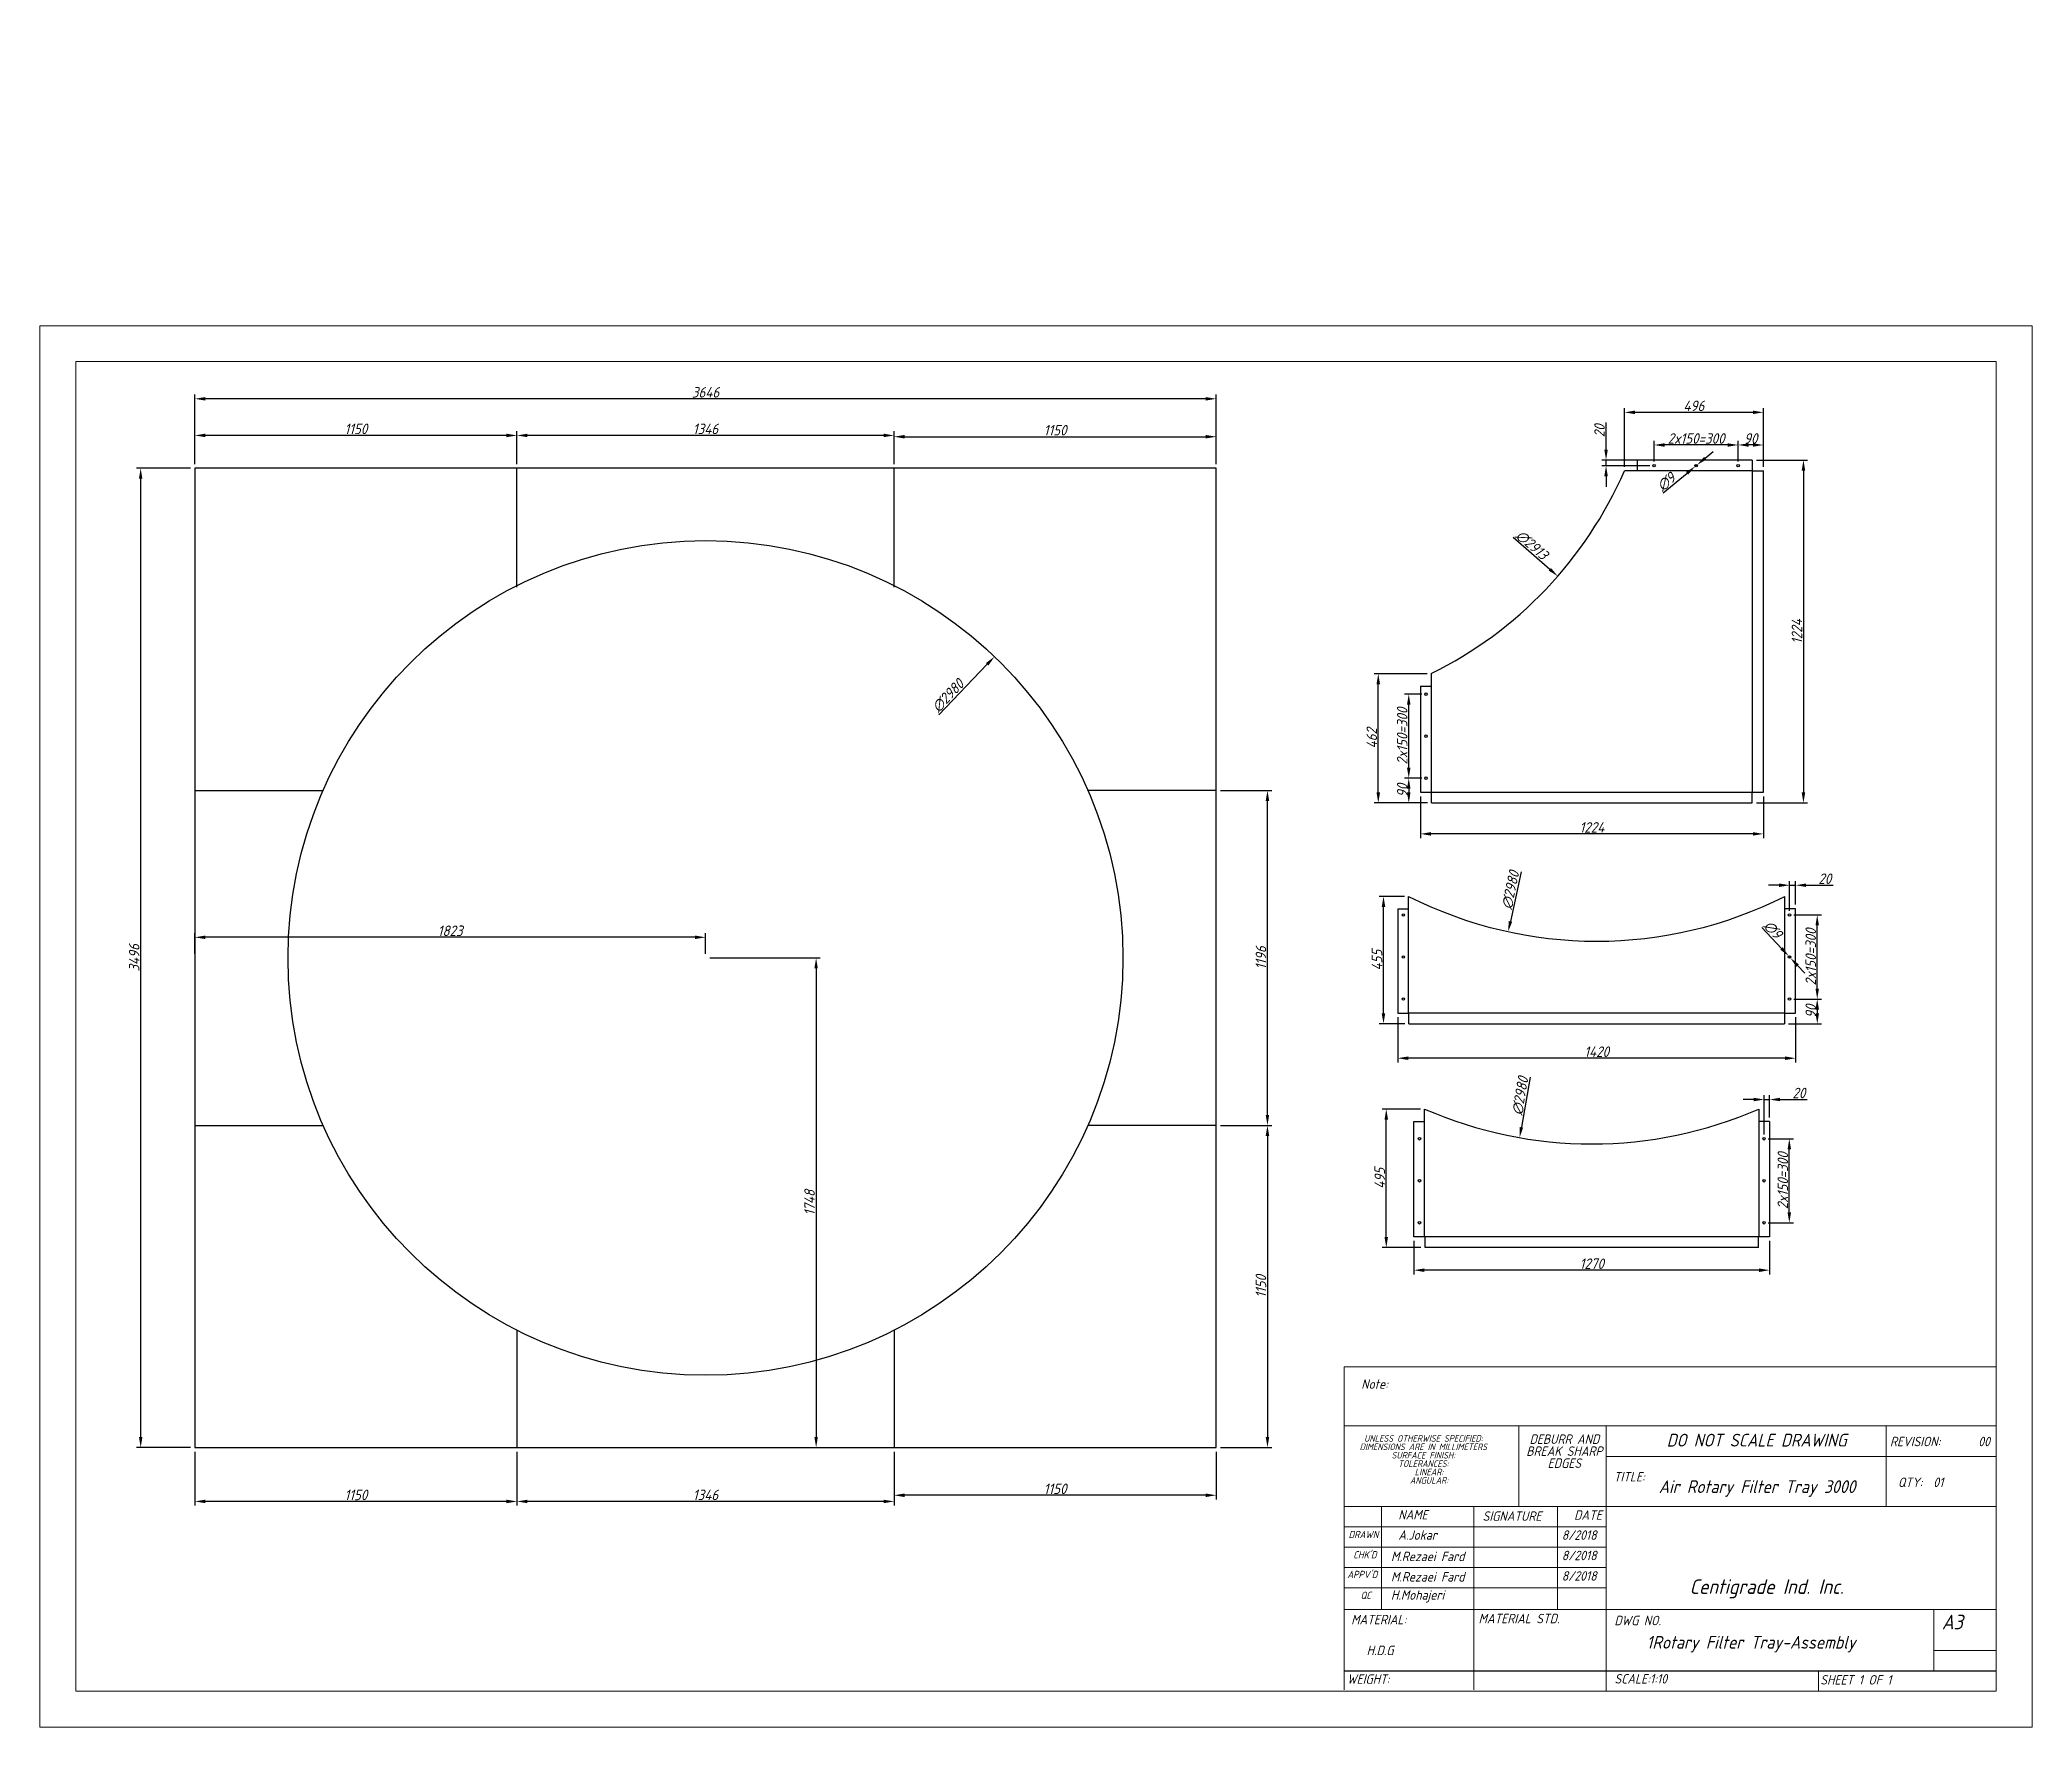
# Model space of a CAD drawing. Header units: millimetres. Extents: x -28127 to -21015, y 6442 to 12466.
import ezdxf

# ---------------------------------------------------------------- set-up
doc = ezdxf.new("R2010")
doc.units = ezdxf.units.MM
doc.header["$LTSCALE"] = 10
doc.linetypes.add('SLD-Solid', pattern=[0])
doc.styles.add('GENISO', font='geniso.shx', dxfattribs={"oblique": 15})
doc.dimstyles.new('Scale', dxfattribs={"dimscale": 15, "dimtxt": 2.5, "dimasz": 2.5, "dimexe": 1, "dimexo": 1, "dimgap": 0.3, "dimtad": 1, "dimdec": 0, "dimzin": 0, "dimtxsty": 'GENISO', "dimcen": 2.5, "dimclrd": 1, "dimclre": 1, "dimclrt": 256, "dimadec": 0, "dimazin": 0, "dimtfac": 1, "dimtdec": 0, "dimtmove": 0, "dimatfit": 3, "dimfxl": 1, "dimtzin": 0, "dimlwd": -1, "dimlwe": -1, "dimarcsym": 0})

# ---------------------------------------------------------------- blocks, each defined once
blk = doc.blocks.new('*D198')
at = {"color": 1, "transparency": 16777216}
for p, q in [((-27573.8, 10951.2), (-27573.8, 11199.4)), ((-23965.3, 11184.4), (-27536.3, 11184.4)), ((-23927.8, 10951.2), (-23927.8, 11199.4))]:
    blk.add_line(p, q, dxfattribs=at)
for points in [[(-27536.3, 11190.6), (-27536.3, 11178.1), (-27573.8, 11184.4)], [(-23965.3, 11190.6), (-23965.3, 11178.1), (-23927.8, 11184.4)]]:
    blk.add_solid(points, dxfattribs=at)
at = {"layer": 'Defpoints', "color": 0, "transparency": 16777216}
for p in [(-27573.8, 11184.4), (-27573.8, 10936.2), (-23927.8, 10936.2)]:
    blk.add_point(p, dxfattribs=at)
at = {"transparency": 16777216, "insert": (-25750.8, 11207.6), "char_height": 37.5, "attachment_point": 5, "style": 'GENISO'}
blk.add_mtext('3646', dxfattribs=at)
blk = doc.blocks.new('*D199')
at = {"color": 1, "transparency": 16777216}
for p, q in [((-27588.8, 10936.2), (-27782, 10936.2)), ((-27767, 7477.7), (-27767, 10898.7)), ((-27588.8, 7440.2), (-27782, 7440.2))]:
    blk.add_line(p, q, dxfattribs=at)
for points in [[(-27773.3, 10898.7), (-27760.8, 10898.7), (-27767, 10936.2)], [(-27773.3, 7477.7), (-27760.8, 7477.7), (-27767, 7440.2)]]:
    blk.add_solid(points, dxfattribs=at)
at = {"layer": 'Defpoints', "color": 0, "transparency": 16777216}
for p in [(-27767, 10936.2), (-27573.8, 10936.2), (-27573.8, 7440.2)]:
    blk.add_point(p, dxfattribs=at)
at = {"transparency": 16777216, "insert": (-27790.3, 9188.2), "char_height": 37.5, "attachment_point": 5, "rotation": 90, "style": 'GENISO'}
blk.add_mtext('3496', dxfattribs=at)
blk = doc.blocks.new('*D200')
at = {"color": 1, "transparency": 16777216}
blk.add_line((-24918.2, 10056.3), (-24745.4, 10236.5), dxfattribs=at)
blk.add_solid([(-24749.9, 10240.8), (-24740.9, 10232.2), (-24719.4, 10263.6)], dxfattribs=at)
at = {"layer": 'Defpoints', "color": 0, "transparency": 16777216}
for p in [(-24719.4, 10263.6), (-26782.1, 8112.8)]:
    blk.add_point(p, dxfattribs=at)
at = {"transparency": 16777216, "insert": (-24885.3, 10124.2), "char_height": 37.5, "attachment_point": 5, "rotation": 46.19749, "style": 'GENISO'}
blk.add_mtext('∅2980', dxfattribs=at)
blk = doc.blocks.new('*D201')
at = {"color": 1, "transparency": 16777216}
for p, q in [((-23912.8, 8590.2), (-23729.9, 8590.2)), ((-23744.9, 8552.7), (-23744.9, 7477.7)), ((-23912.8, 7440.2), (-23729.9, 7440.2))]:
    blk.add_line(p, q, dxfattribs=at)
for points in [[(-23751.2, 8552.7), (-23738.7, 8552.7), (-23744.9, 8590.2)], [(-23751.2, 7477.7), (-23738.7, 7477.7), (-23744.9, 7440.2)]]:
    blk.add_solid(points, dxfattribs=at)
at = {"layer": 'Defpoints', "color": 0, "transparency": 16777216}
for p in [(-23927.8, 8590.2), (-23927.8, 7440.2), (-23744.9, 7440.2)]:
    blk.add_point(p, dxfattribs=at)
at = {"transparency": 16777216, "insert": (-23768.2, 8015.2), "char_height": 37.5, "attachment_point": 5, "rotation": 90, "style": 'GENISO'}
blk.add_mtext('1150', dxfattribs=at)
blk = doc.blocks.new('*D202')
at = {"color": 1, "transparency": 16777216}
for p, q in [((-25077.8, 7425.2), (-25077.8, 7254.6)), ((-23927.8, 7425.2), (-23927.8, 7254.6)), ((-23965.3, 7269.6), (-25040.3, 7269.6))]:
    blk.add_line(p, q, dxfattribs=at)
for points in [[(-25040.3, 7275.8), (-25040.3, 7263.3), (-25077.8, 7269.6)], [(-23965.3, 7275.8), (-23965.3, 7263.3), (-23927.8, 7269.6)]]:
    blk.add_solid(points, dxfattribs=at)
at = {"layer": 'Defpoints', "color": 0, "transparency": 16777216}
for p in [(-25077.8, 7440.2), (-23927.8, 7440.2), (-25077.8, 7269.6)]:
    blk.add_point(p, dxfattribs=at)
at = {"transparency": 16777216, "insert": (-24502.8, 7292.8), "char_height": 37.5, "attachment_point": 5, "style": 'GENISO'}
blk.add_mtext('1150', dxfattribs=at)
blk = doc.blocks.new('*D204')
at = {"color": 1, "transparency": 16777216}
for p, q in [((-23912.8, 9786.2), (-23729.9, 9786.2)), ((-23744.9, 8627.7), (-23744.9, 9748.7)), ((-23912.8, 8590.2), (-23729.9, 8590.2))]:
    blk.add_line(p, q, dxfattribs=at)
for points in [[(-23751.2, 9748.7), (-23738.7, 9748.7), (-23744.9, 9786.2)], [(-23751.2, 8627.7), (-23738.7, 8627.7), (-23744.9, 8590.2)]]:
    blk.add_solid(points, dxfattribs=at)
at = {"layer": 'Defpoints', "color": 0, "transparency": 16777216}
for p in [(-23927.8, 9786.2), (-23744.9, 9786.2), (-23927.8, 8590.2)]:
    blk.add_point(p, dxfattribs=at)
at = {"transparency": 16777216, "insert": (-23768.2, 9188.2), "char_height": 37.5, "attachment_point": 5, "rotation": 90, "style": 'GENISO'}
blk.add_mtext('1196', dxfattribs=at)
blk = doc.blocks.new('*D205')
at = {"color": 1, "transparency": 16777216}
for p, q in [((-27573.8, 9203.2), (-27573.8, 9276.7)), ((-25788.3, 9261.7), (-27536.3, 9261.7)), ((-25750.8, 9203.2), (-25750.8, 9276.7))]:
    blk.add_line(p, q, dxfattribs=at)
for points in [[(-27536.3, 9268), (-27536.3, 9255.5), (-27573.8, 9261.7)], [(-25788.3, 9268), (-25788.3, 9255.5), (-25750.8, 9261.7)]]:
    blk.add_solid(points, dxfattribs=at)
at = {"layer": 'Defpoints', "color": 0, "transparency": 16777216}
for p in [(-27573.8, 9261.7), (-27573.8, 9188.2), (-25750.8, 9188.2)]:
    blk.add_point(p, dxfattribs=at)
at = {"transparency": 16777216, "insert": (-26662.3, 9285), "char_height": 37.5, "attachment_point": 5, "style": 'GENISO'}
blk.add_mtext('1823', dxfattribs=at)
blk = doc.blocks.new('*D206')
at = {"color": 1, "transparency": 16777216}
for p, q in [((-25735.8, 9188.2), (-25341, 9188.2)), ((-25356, 9150.7), (-25356, 7477.7)), ((-26793, 7440.2), (-25341, 7440.2))]:
    blk.add_line(p, q, dxfattribs=at)
for points in [[(-25362.3, 9150.7), (-25349.8, 9150.7), (-25356, 9188.2)], [(-25362.3, 7477.7), (-25349.8, 7477.7), (-25356, 7440.2)]]:
    blk.add_solid(points, dxfattribs=at)
at = {"layer": 'Defpoints', "color": 0, "transparency": 16777216}
for p in [(-25750.8, 9188.2), (-26808, 7440.2), (-25356, 7440.2)]:
    blk.add_point(p, dxfattribs=at)
at = {"transparency": 16777216, "insert": (-25379.3, 8314.2), "char_height": 37.5, "attachment_point": 5, "rotation": 90, "style": 'GENISO'}
blk.add_mtext('1748', dxfattribs=at)
blk = doc.blocks.new('*D207')
at = {"color": 1, "transparency": 16777216}
for p, q in [((-26423.8, 7425.2), (-26423.8, 7232.6)), ((-25077.8, 7425.2), (-25077.8, 7232.6)), ((-25115.3, 7247.6), (-26386.3, 7247.6))]:
    blk.add_line(p, q, dxfattribs=at)
for points in [[(-26386.3, 7253.8), (-26386.3, 7241.3), (-26423.8, 7247.6)], [(-25115.3, 7253.8), (-25115.3, 7241.3), (-25077.8, 7247.6)]]:
    blk.add_solid(points, dxfattribs=at)
at = {"layer": 'Defpoints', "color": 0, "transparency": 16777216}
for p in [(-26423.8, 7440.2), (-25077.8, 7440.2), (-26423.8, 7247.6)]:
    blk.add_point(p, dxfattribs=at)
at = {"transparency": 16777216, "insert": (-25750.8, 7270.8), "char_height": 37.5, "attachment_point": 5, "style": 'GENISO'}
blk.add_mtext('1346', dxfattribs=at)
blk = doc.blocks.new('*D208')
at = {"color": 1, "transparency": 16777216}
for p, q in [((-27573.8, 7425.2), (-27573.8, 7232.6)), ((-26423.8, 7425.2), (-26423.8, 7232.6)), ((-26461.3, 7247.6), (-27536.3, 7247.6))]:
    blk.add_line(p, q, dxfattribs=at)
for points in [[(-27536.3, 7253.8), (-27536.3, 7241.3), (-27573.8, 7247.6)], [(-26461.3, 7253.8), (-26461.3, 7241.3), (-26423.8, 7247.6)]]:
    blk.add_solid(points, dxfattribs=at)
at = {"layer": 'Defpoints', "color": 0, "transparency": 16777216}
for p in [(-27573.8, 7440.2), (-26423.8, 7440.2), (-27573.8, 7247.6)]:
    blk.add_point(p, dxfattribs=at)
at = {"transparency": 16777216, "insert": (-26998.8, 7270.8), "char_height": 37.5, "attachment_point": 5, "style": 'GENISO'}
blk.add_mtext('1150', dxfattribs=at)
blk = doc.blocks.new('*D209')
at = {"color": 1, "transparency": 16777216}
for p, q in [((-26423.8, 10951.2), (-26423.8, 11068.6)), ((-25115.3, 11053.6), (-26386.3, 11053.6)), ((-25077.8, 10951.2), (-25077.8, 11068.6))]:
    blk.add_line(p, q, dxfattribs=at)
for points in [[(-26386.3, 11059.9), (-26386.3, 11047.4), (-26423.8, 11053.6)], [(-25115.3, 11059.9), (-25115.3, 11047.4), (-25077.8, 11053.6)]]:
    blk.add_solid(points, dxfattribs=at)
at = {"layer": 'Defpoints', "color": 0, "transparency": 16777216}
for p in [(-26423.8, 11053.6), (-26423.8, 10936.2), (-25077.8, 10936.2)]:
    blk.add_point(p, dxfattribs=at)
at = {"transparency": 16777216, "insert": (-25750.8, 11076.9), "char_height": 37.5, "attachment_point": 5, "style": 'GENISO'}
blk.add_mtext('1346', dxfattribs=at)
blk = doc.blocks.new('*D210')
at = {"color": 1, "transparency": 16777216}
for p, q in [((-25077.8, 10951.2), (-25077.8, 11064)), ((-25040.3, 11049), (-23965.3, 11049)), ((-23927.8, 10951.2), (-23927.8, 11064))]:
    blk.add_line(p, q, dxfattribs=at)
for points in [[(-25040.3, 11055.3), (-25040.3, 11042.8), (-25077.8, 11049)], [(-23965.3, 11055.3), (-23965.3, 11042.8), (-23927.8, 11049)]]:
    blk.add_solid(points, dxfattribs=at)
at = {"layer": 'Defpoints', "color": 0, "transparency": 16777216}
for p in [(-23927.8, 11049), (-25077.8, 10936.2), (-23927.8, 10936.2)]:
    blk.add_point(p, dxfattribs=at)
at = {"transparency": 16777216, "insert": (-24502.8, 11072.3), "char_height": 37.5, "attachment_point": 5, "style": 'GENISO'}
blk.add_mtext('1150', dxfattribs=at)
blk = doc.blocks.new('*D211')
at = {"color": 1, "transparency": 16777216}
for p, q in [((-27573.8, 10951.2), (-27573.8, 11068.6)), ((-26461.3, 11053.6), (-27536.3, 11053.6)), ((-26423.8, 10951.2), (-26423.8, 11068.6))]:
    blk.add_line(p, q, dxfattribs=at)
for points in [[(-27536.3, 11059.9), (-27536.3, 11047.4), (-27573.8, 11053.6)], [(-26461.3, 11059.9), (-26461.3, 11047.4), (-26423.8, 11053.6)]]:
    blk.add_solid(points, dxfattribs=at)
at = {"layer": 'Defpoints', "color": 0, "transparency": 16777216}
for p in [(-27573.8, 11053.6), (-27573.8, 10936.2), (-26423.8, 10936.2)]:
    blk.add_point(p, dxfattribs=at)
at = {"transparency": 16777216, "insert": (-26998.8, 11076.9), "char_height": 37.5, "attachment_point": 5, "style": 'GENISO'}
blk.add_mtext('1150', dxfattribs=at)
blk = doc.blocks.new('*D213')
at = {"color": 1, "transparency": 16777216}
for p, q in [((-21999.8, 10965.5), (-21816.7, 10965.5)), ((-21831.7, 10928), (-21831.7, 9779)), ((-21999.8, 9741.5), (-21816.7, 9741.5))]:
    blk.add_line(p, q, dxfattribs=at)
for points in [[(-21837.9, 10928), (-21825.4, 10928), (-21831.7, 10965.5)], [(-21837.9, 9779), (-21825.4, 9779), (-21831.7, 9741.5)]]:
    blk.add_solid(points, dxfattribs=at)
at = {"layer": 'Defpoints', "color": 0, "transparency": 16777216}
for p in [(-22014.8, 10965.5), (-22014.8, 9741.5), (-21831.7, 9741.5)]:
    blk.add_point(p, dxfattribs=at)
at = {"transparency": 16777216, "insert": (-21854.9, 10353.5), "char_height": 37.5, "attachment_point": 5, "rotation": 90, "style": 'GENISO'}
blk.add_mtext('1224', dxfattribs=at)
blk = doc.blocks.new('*D214')
at = {"color": 1, "transparency": 16777216}
for p, q in [((-23198.8, 9765), (-23198.8, 9616)), ((-21974.8, 9765), (-21974.8, 9616)), ((-22012.3, 9631), (-23161.3, 9631))]:
    blk.add_line(p, q, dxfattribs=at)
for points in [[(-23161.3, 9637.2), (-23161.3, 9624.7), (-23198.8, 9631)], [(-22012.3, 9637.2), (-22012.3, 9624.7), (-21974.8, 9631)]]:
    blk.add_solid(points, dxfattribs=at)
at = {"layer": 'Defpoints', "color": 0, "transparency": 16777216}
for p in [(-23198.8, 9780), (-21974.8, 9780), (-23198.8, 9631)]:
    blk.add_point(p, dxfattribs=at)
at = {"transparency": 16777216, "insert": (-22586.8, 9654.2), "char_height": 37.5, "attachment_point": 5, "style": 'GENISO'}
blk.add_mtext('1224', dxfattribs=at)
blk = doc.blocks.new('*D215')
at = {"color": 1, "transparency": 16777216}
for p, q in [((-23175.3, 10203), (-23364.3, 10203)), ((-23349.3, 9779), (-23349.3, 10165.5)), ((-23173.8, 9741.5), (-23364.3, 9741.5))]:
    blk.add_line(p, q, dxfattribs=at)
for points in [[(-23355.6, 10165.5), (-23343.1, 10165.5), (-23349.3, 10203)], [(-23355.6, 9779), (-23343.1, 9779), (-23349.3, 9741.5)]]:
    blk.add_solid(points, dxfattribs=at)
at = {"layer": 'Defpoints', "color": 0, "transparency": 16777216}
for p in [(-23349.3, 10203), (-23160.3, 10203), (-23158.8, 9741.5)]:
    blk.add_point(p, dxfattribs=at)
at = {"transparency": 16777216, "insert": (-23372.6, 9972.3), "char_height": 37.5, "attachment_point": 5, "rotation": 90, "style": 'GENISO'}
blk.add_mtext('462', dxfattribs=at)
blk = doc.blocks.new('*D216')
at = {"color": 1, "transparency": 16777216}
for p, q in [((-22470.7, 10942), (-22470.7, 11151)), ((-22012.3, 11136), (-22433.2, 11136)), ((-21974.8, 10942), (-21974.8, 11151))]:
    blk.add_line(p, q, dxfattribs=at)
for points in [[(-22433.2, 11142.3), (-22433.2, 11129.8), (-22470.7, 11136)], [(-22012.3, 11142.3), (-22012.3, 11129.8), (-21974.8, 11136)]]:
    blk.add_solid(points, dxfattribs=at)
at = {"layer": 'Defpoints', "color": 0, "transparency": 16777216}
for p in [(-22470.7, 11136), (-22470.7, 10927), (-21974.8, 10927)]:
    blk.add_point(p, dxfattribs=at)
at = {"transparency": 16777216, "insert": (-22222.8, 11159.3), "char_height": 37.5, "attachment_point": 5, "style": 'GENISO'}
blk.add_mtext('496', dxfattribs=at)
blk = doc.blocks.new('*D217')
at = {"color": 1, "transparency": 16777216}
for p, q in [((-22364.8, 10960.5), (-22364.8, 11034.5)), ((-22064.8, 10960.5), (-22064.8, 11034.5)), ((-22102.3, 11019.5), (-22327.3, 11019.5))]:
    blk.add_line(p, q, dxfattribs=at)
for points in [[(-22327.3, 11025.7), (-22327.3, 11013.2), (-22364.8, 11019.5)], [(-22102.3, 11025.7), (-22102.3, 11013.2), (-22064.8, 11019.5)]]:
    blk.add_solid(points, dxfattribs=at)
at = {"layer": 'Defpoints', "color": 0, "transparency": 16777216}
for p in [(-22364.8, 11019.5), (-22364.8, 10945.5), (-22064.8, 10945.5)]:
    blk.add_point(p, dxfattribs=at)
at = {"transparency": 16777216, "insert": (-22214.8, 11042.8), "char_height": 37.5, "attachment_point": 5, "style": 'GENISO'}
blk.add_mtext('2x150=300', dxfattribs=at)
blk = doc.blocks.new('*D218')
at = {"color": 1, "transparency": 16777216}
for p, q in [((-22064.8, 10960.5), (-22064.8, 11034.5)), ((-21974.8, 10942), (-21974.8, 11034.5)), ((-22012.3, 11019.5), (-22027.3, 11019.5))]:
    blk.add_line(p, q, dxfattribs=at)
for points in [[(-22027.3, 11025.7), (-22027.3, 11013.2), (-22064.8, 11019.5)], [(-22012.3, 11025.7), (-22012.3, 11013.2), (-21974.8, 11019.5)]]:
    blk.add_solid(points, dxfattribs=at)
at = {"layer": 'Defpoints', "color": 0, "transparency": 16777216}
for p in [(-22064.8, 11019.5), (-22064.8, 10945.5), (-21974.8, 10927)]:
    blk.add_point(p, dxfattribs=at)
at = {"transparency": 16777216, "insert": (-22019.8, 11042.7), "char_height": 37.5, "attachment_point": 5, "style": 'GENISO'}
blk.add_mtext('90', dxfattribs=at)
blk = doc.blocks.new('*D219')
at = {"color": 1, "transparency": 16777216}
for p, q in [((-22536.3, 11003), (-22536.3, 11099.4)), ((-22388.5, 10965.5), (-22551.3, 10965.5)), ((-22536.3, 10945.5), (-22536.3, 10965.5)), ((-22379.8, 10945.5), (-22551.3, 10945.5)), ((-22536.3, 10908), (-22536.3, 10870.5))]:
    blk.add_line(p, q, dxfattribs=at)
for points in [[(-22542.5, 11003), (-22530, 11003), (-22536.3, 10965.5)], [(-22542.5, 10908), (-22530, 10908), (-22536.3, 10945.5)]]:
    blk.add_solid(points, dxfattribs=at)
at = {"layer": 'Defpoints', "color": 0, "transparency": 16777216}
for p in [(-22536.3, 10965.5), (-22373.5, 10965.5), (-22364.8, 10945.5)]:
    blk.add_point(p, dxfattribs=at)
at = {"transparency": 16777216, "insert": (-22559.5, 11069.9), "char_height": 37.5, "attachment_point": 5, "rotation": 90, "style": 'GENISO'}
blk.add_mtext('20', dxfattribs=at)
blk = doc.blocks.new('*D220')
at = {"color": 1, "transparency": 16777216}
for p, q in [((-23193.8, 10130), (-23255.5, 10130)), ((-23240.5, 9867.5), (-23240.5, 10092.5)), ((-23193.8, 9830), (-23255.5, 9830))]:
    blk.add_line(p, q, dxfattribs=at)
for points in [[(-23246.8, 10092.5), (-23234.3, 10092.5), (-23240.5, 10130)], [(-23246.8, 9867.5), (-23234.3, 9867.5), (-23240.5, 9830)]]:
    blk.add_solid(points, dxfattribs=at)
at = {"layer": 'Defpoints', "color": 0, "transparency": 16777216}
for p in [(-23240.5, 10130), (-23178.8, 10130), (-23178.8, 9830)]:
    blk.add_point(p, dxfattribs=at)
at = {"transparency": 16777216, "insert": (-23263.8, 9980), "char_height": 37.5, "attachment_point": 5, "rotation": 90, "style": 'GENISO'}
blk.add_mtext('2x150=300', dxfattribs=at)
blk = doc.blocks.new('*D221')
at = {"color": 1, "transparency": 16777216}
for p, q in [((-23193.8, 9830), (-23255.5, 9830)), ((-23240.5, 9792.5), (-23240.5, 9779)), ((-23173.8, 9741.5), (-23255.5, 9741.5))]:
    blk.add_line(p, q, dxfattribs=at)
for points in [[(-23246.8, 9792.5), (-23234.3, 9792.5), (-23240.5, 9830)], [(-23246.8, 9779), (-23234.3, 9779), (-23240.5, 9741.5)]]:
    blk.add_solid(points, dxfattribs=at)
at = {"layer": 'Defpoints', "color": 0, "transparency": 16777216}
for p in [(-23178.8, 9830), (-23240.5, 9741.5), (-23158.8, 9741.5)]:
    blk.add_point(p, dxfattribs=at)
at = {"transparency": 16777216, "insert": (-23263.8, 9785.8), "char_height": 37.5, "attachment_point": 5, "rotation": 90, "style": 'GENISO'}
blk.add_mtext('90', dxfattribs=at)
blk = doc.blocks.new('*D222')
at = {"color": 1, "transparency": 16777216}
blk.add_line((-22868.1, 10690.1), (-22736.9, 10575.6), dxfattribs=at)
blk.add_solid([(-22732.8, 10580.3), (-22741, 10570.9), (-22708.6, 10551)], dxfattribs=at)
at = {"layer": 'Defpoints', "color": 0, "transparency": 16777216}
for p in [(-24903.5, 12466), (-22708.6, 10551)]:
    blk.add_point(p, dxfattribs=at)
at = {"transparency": 16777216, "insert": (-22801.3, 10662.7), "char_height": 37.5, "attachment_point": 5, "rotation": 318.89401, "style": 'GENISO'}
blk.add_mtext('∅2913', dxfattribs=at)
blk = doc.blocks.new('*D223')
at = {"color": 1, "transparency": 16777216}
for p, q in [((-23279.8, 8976.4), (-23279.8, 8815)), ((-21859.8, 8976.4), (-21859.8, 8815)), ((-21897.3, 8830), (-23242.3, 8830))]:
    blk.add_line(p, q, dxfattribs=at)
for points in [[(-23242.3, 8836.3), (-23242.3, 8823.8), (-23279.8, 8830)], [(-21897.3, 8836.3), (-21897.3, 8823.8), (-21859.8, 8830)]]:
    blk.add_solid(points, dxfattribs=at)
at = {"layer": 'Defpoints', "color": 0, "transparency": 16777216}
for p in [(-23279.8, 8991.4), (-21859.8, 8991.4), (-23279.8, 8830)]:
    blk.add_point(p, dxfattribs=at)
at = {"transparency": 16777216, "insert": (-22569.8, 8853.3), "char_height": 37.5, "attachment_point": 5, "style": 'GENISO'}
blk.add_mtext('1420', dxfattribs=at)
blk = doc.blocks.new('*D224')
at = {"color": 1, "transparency": 16777216}
for p, q in [((-23256.3, 9407.8), (-23345.7, 9407.8)), ((-23330.7, 8990.4), (-23330.7, 9370.3)), ((-23254.8, 8952.9), (-23345.7, 8952.9))]:
    blk.add_line(p, q, dxfattribs=at)
for points in [[(-23337, 9370.3), (-23324.5, 9370.3), (-23330.7, 9407.8)], [(-23337, 8990.4), (-23324.5, 8990.4), (-23330.7, 8952.9)]]:
    blk.add_solid(points, dxfattribs=at)
at = {"layer": 'Defpoints', "color": 0, "transparency": 16777216}
for p in [(-23330.7, 9407.8), (-23241.3, 9407.8), (-23239.8, 8952.9)]:
    blk.add_point(p, dxfattribs=at)
at = {"transparency": 16777216, "insert": (-23354, 9180.3), "char_height": 37.5, "attachment_point": 5, "rotation": 90, "style": 'GENISO'}
blk.add_mtext('455', dxfattribs=at)
blk = doc.blocks.new('*D225')
at = {"color": 1, "transparency": 16777216}
blk.add_line((-22839.3, 9495.5), (-22877.7, 9318.4), dxfattribs=at)
blk.add_solid([(-22883.8, 9319.7), (-22871.6, 9317.1), (-22885.6, 9281.7)], dxfattribs=at)
at = {"layer": 'Defpoints', "color": 0, "transparency": 16777216}
for p in [(-22253.9, 12194), (-22885.6, 9281.7)]:
    blk.add_point(p, dxfattribs=at)
at = {"transparency": 16777216, "insert": (-22877.2, 9430.2), "char_height": 37.5, "attachment_point": 5, "rotation": 77.76142, "style": 'GENISO'}
blk.add_mtext('∅2980', dxfattribs=at)
blk = doc.blocks.new('*D226')
at = {"color": 1, "transparency": 16777216}
for p, q in [((-21866.3, 9341.4), (-21767.4, 9341.4)), ((-21782.4, 9078.9), (-21782.4, 9303.9)), ((-21866.3, 9041.4), (-21767.4, 9041.4))]:
    blk.add_line(p, q, dxfattribs=at)
for points in [[(-21788.7, 9303.9), (-21776.2, 9303.9), (-21782.4, 9341.4)], [(-21788.7, 9078.9), (-21776.2, 9078.9), (-21782.4, 9041.4)]]:
    blk.add_solid(points, dxfattribs=at)
at = {"layer": 'Defpoints', "color": 0, "transparency": 16777216}
for p in [(-21881.3, 9341.4), (-21782.4, 9341.4), (-21881.3, 9041.4)]:
    blk.add_point(p, dxfattribs=at)
at = {"transparency": 16777216, "insert": (-21805.7, 9191.4), "char_height": 37.5, "attachment_point": 5, "rotation": 90, "style": 'GENISO'}
blk.add_mtext('2x150=300', dxfattribs=at)
blk = doc.blocks.new('*D227')
at = {"color": 1, "transparency": 16777216}
for p, q in [((-21866.3, 9041.4), (-21767.4, 9041.4)), ((-21782.4, 9003.9), (-21782.4, 8990.4)), ((-21884.8, 8952.9), (-21767.4, 8952.9))]:
    blk.add_line(p, q, dxfattribs=at)
for points in [[(-21788.7, 9003.9), (-21776.2, 9003.9), (-21782.4, 9041.4)], [(-21788.7, 8990.4), (-21776.2, 8990.4), (-21782.4, 8952.9)]]:
    blk.add_solid(points, dxfattribs=at)
at = {"layer": 'Defpoints', "color": 0, "transparency": 16777216}
for p in [(-21881.3, 9041.4), (-21899.8, 8952.9), (-21782.4, 8952.9)]:
    blk.add_point(p, dxfattribs=at)
at = {"transparency": 16777216, "insert": (-21805.7, 8997.1), "char_height": 37.5, "attachment_point": 5, "rotation": 90, "style": 'GENISO'}
blk.add_mtext('90', dxfattribs=at)
blk = doc.blocks.new('*D228')
at = {"color": 1, "transparency": 16777216}
for p, q in [((-21881.3, 9356.4), (-21881.3, 9462.7)), ((-21859.8, 9378.5), (-21859.8, 9462.7)), ((-21918.8, 9447.7), (-21956.3, 9447.7)), ((-21881.3, 9447.7), (-21859.8, 9447.7)), ((-21822.3, 9447.7), (-21726, 9447.7))]:
    blk.add_line(p, q, dxfattribs=at)
for points in [[(-21918.8, 9453.9), (-21918.8, 9441.4), (-21881.3, 9447.7)], [(-21822.3, 9453.9), (-21822.3, 9441.4), (-21859.8, 9447.7)]]:
    blk.add_solid(points, dxfattribs=at)
at = {"layer": 'Defpoints', "color": 0, "transparency": 16777216}
for p in [(-21859.8, 9447.7), (-21881.3, 9341.4), (-21859.8, 9363.5)]:
    blk.add_point(p, dxfattribs=at)
at = {"transparency": 16777216, "insert": (-21755.4, 9470.9), "char_height": 37.5, "attachment_point": 5, "style": 'GENISO'}
blk.add_mtext('20', dxfattribs=at)
blk = doc.blocks.new('*D229')
at = {"color": 1, "transparency": 16777216}
for p, q in [((-23198.8, 8648.6), (-23335.8, 8648.6)), ((-23320.8, 8191.5), (-23320.8, 8611.1)), ((-23197.3, 8154), (-23335.8, 8154))]:
    blk.add_line(p, q, dxfattribs=at)
for points in [[(-23327.1, 8611.1), (-23314.6, 8611.1), (-23320.8, 8648.6)], [(-23327.1, 8191.5), (-23314.6, 8191.5), (-23320.8, 8154)]]:
    blk.add_solid(points, dxfattribs=at)
at = {"layer": 'Defpoints', "color": 0, "transparency": 16777216}
for p in [(-23320.8, 8648.6), (-23183.8, 8648.6), (-23182.3, 8154)]:
    blk.add_point(p, dxfattribs=at)
at = {"transparency": 16777216, "insert": (-23344.1, 8401.3), "char_height": 37.5, "attachment_point": 5, "rotation": 90, "style": 'GENISO'}
blk.add_mtext('495', dxfattribs=at)
blk = doc.blocks.new('*D230')
at = {"color": 1, "transparency": 16777216}
for p, q in [((-21957.3, 8542.5), (-21867.2, 8542.5)), ((-21882.2, 8280), (-21882.2, 8505)), ((-21957.3, 8242.5), (-21867.2, 8242.5))]:
    blk.add_line(p, q, dxfattribs=at)
for points in [[(-21888.4, 8505), (-21875.9, 8505), (-21882.2, 8542.5)], [(-21888.4, 8280), (-21875.9, 8280), (-21882.2, 8242.5)]]:
    blk.add_solid(points, dxfattribs=at)
at = {"layer": 'Defpoints', "color": 0, "transparency": 16777216}
for p in [(-21972.3, 8542.5), (-21882.2, 8542.5), (-21972.3, 8242.5)]:
    blk.add_point(p, dxfattribs=at)
at = {"transparency": 16777216, "insert": (-21905.4, 8392.5), "char_height": 37.5, "attachment_point": 5, "rotation": 90, "style": 'GENISO'}
blk.add_mtext('2x150=300', dxfattribs=at)
blk = doc.blocks.new('*D231')
at = {"color": 1, "transparency": 16777216}
for p, q in [((-23222.3, 8177.5), (-23222.3, 8058.2)), ((-21952.3, 8177.5), (-21952.3, 8058.2)), ((-21989.8, 8073.2), (-23184.8, 8073.2))]:
    blk.add_line(p, q, dxfattribs=at)
for points in [[(-23184.8, 8079.4), (-23184.8, 8066.9), (-23222.3, 8073.2)], [(-21989.8, 8079.4), (-21989.8, 8066.9), (-21952.3, 8073.2)]]:
    blk.add_solid(points, dxfattribs=at)
at = {"layer": 'Defpoints', "color": 0, "transparency": 16777216}
for p in [(-23222.3, 8192.5), (-21952.3, 8192.5), (-23222.3, 8073.2)]:
    blk.add_point(p, dxfattribs=at)
at = {"transparency": 16777216, "insert": (-22587.3, 8096.4), "char_height": 37.5, "attachment_point": 5, "style": 'GENISO'}
blk.add_mtext('1270', dxfattribs=at)
blk = doc.blocks.new('*D232')
at = {"color": 1, "transparency": 16777216}
blk.add_line((-22807.2, 8761.8), (-22838.5, 8583.4), dxfattribs=at)
blk.add_solid([(-22844.6, 8584.4), (-22832.3, 8582.3), (-22845, 8546.4)], dxfattribs=at)
at = {"layer": 'Defpoints', "color": 0, "transparency": 16777216}
for p in [(-22329.6, 11481.5), (-22845, 8546.4)]:
    blk.add_point(p, dxfattribs=at)
at = {"transparency": 16777216, "insert": (-22842.5, 8695.1), "char_height": 37.5, "attachment_point": 5, "rotation": 80.04154, "style": 'GENISO'}
blk.add_mtext('∅2980', dxfattribs=at)
blk = doc.blocks.new('*D233')
at = {"color": 1, "transparency": 16777216}
for p, q in [((-22009.8, 8682.5), (-22047.3, 8682.5)), ((-21972.3, 8557.5), (-21972.3, 8697.5)), ((-21972.3, 8682.5), (-21952.3, 8682.5)), ((-21952.3, 8618.6), (-21952.3, 8697.5)), ((-21914.8, 8682.5), (-21818.5, 8682.5))]:
    blk.add_line(p, q, dxfattribs=at)
for points in [[(-22009.8, 8688.8), (-22009.8, 8676.3), (-21972.3, 8682.5)], [(-21914.8, 8688.8), (-21914.8, 8676.3), (-21952.3, 8682.5)]]:
    blk.add_solid(points, dxfattribs=at)
at = {"layer": 'Defpoints', "color": 0, "transparency": 16777216}
for p in [(-21952.3, 8682.5), (-21972.3, 8542.5), (-21952.3, 8603.6)]:
    blk.add_point(p, dxfattribs=at)
at = {"transparency": 16777216, "insert": (-21847.9, 8705.8), "char_height": 37.5, "attachment_point": 5, "style": 'GENISO'}
blk.add_mtext('20', dxfattribs=at)
blk = doc.blocks.new('*D234')
at = {"color": 1, "transparency": 16777216}
for p, q in [((-21980.2, 9297.3), (-21910, 9222.1)), ((-21878.2, 9188.1), (-21884.4, 9194.7)), ((-21852.6, 9160.7), (-21827, 9133.3))]:
    blk.add_line(p, q, dxfattribs=at)
for points in [[(-21905.4, 9226.3), (-21914.5, 9217.8), (-21884.4, 9194.7)], [(-21848.1, 9165), (-21857.2, 9156.4), (-21878.2, 9188.1)]]:
    blk.add_solid(points, dxfattribs=at)
at = {"layer": 'Defpoints', "color": 0, "transparency": 16777216}
for p in [(-21884.4, 9194.7), (-21878.2, 9188.1)]:
    blk.add_point(p, dxfattribs=at)
at = {"transparency": 16777216, "insert": (-21940.9, 9289.3), "char_height": 37.5, "attachment_point": 5, "rotation": 313.03952, "style": 'GENISO'}
blk.add_mtext('∅9', dxfattribs=at)
blk = doc.blocks.new('*D235')
at = {"color": 1, "transparency": 16777216}
for p, q in [((-22182.4, 10972.3), (-22153.5, 10996.2)), ((-22331.9, 10848.8), (-22247.2, 10918.8)), ((-22211.3, 10948.4), (-22218.3, 10942.7))]:
    blk.add_line(p, q, dxfattribs=at)
for points in [[(-22186.4, 10977.1), (-22178.4, 10967.5), (-22211.3, 10948.4)], [(-22251.2, 10923.6), (-22243.2, 10914), (-22218.3, 10942.7)]]:
    blk.add_solid(points, dxfattribs=at)
at = {"layer": 'Defpoints', "color": 0, "transparency": 16777216}
for p in [(-22218.3, 10942.7), (-22211.3, 10948.4)]:
    blk.add_point(p, dxfattribs=at)
at = {"transparency": 16777216, "insert": (-22321.5, 10887.6), "char_height": 37.5, "attachment_point": 5, "rotation": 39.54354, "style": 'GENISO'}
blk.add_mtext('∅9', dxfattribs=at)

msp = doc.modelspace()

# ---------------------------------------------------------------- linework, layer by layer
at = {"color": 0}
for p, q in [((-22014.8, 10965.5), (-22425.7, 10965.5)), ((-22425.7, 10965.5), (-22425.7, 10927)), ((-22014.8, 10965.5), (-22014.8, 10927)), ((-22013.3, 10927), (-22470.7, 10927)), ((-22013.3, 9780), (-22013.3, 10927)), ((-22013.3, 10927), (-21974.8, 10927)), ((-21974.8, 9780), (-21974.8, 10927)), ((-23160.3, 10203), (-23160.3, 9780)), ((-23198.8, 10158), (-23198.8, 9780)), ((-23198.8, 10158), (-23160.3, 10158)), ((-23198.8, 9780), (-23160.3, 9780)), ((-23160.3, 9780), (-22013.3, 9780)), ((-23158.8, 9741.5), (-23158.8, 9780)), ((-22014.8, 9741.5), (-22014.8, 9780)), ((-22013.3, 9780), (-21974.8, 9780)), ((-23158.8, 9741.5), (-22014.8, 9741.5)), ((-23241.3, 8991.4), (-23241.3, 9407.8)), ((-21898.3, 8991.4), (-21898.3, 9407.8)), ((-23279.8, 9362.8), (-23279.8, 8991.4)), ((-23279.8, 9362.8), (-23241.3, 9362.8)), ((-21859.8, 9363.5), (-21898.3, 9363.5)), ((-21859.8, 8991.4), (-21859.8, 9363.5)), ((-23279.8, 8991.4), (-23241.3, 8991.4)), ((-23239.8, 8991.4), (-23241.3, 8991.4)), ((-21899.8, 8991.4), (-23241.3, 8991.4)), ((-23239.8, 8952.9), (-23239.8, 8991.4)), ((-21899.8, 8991.4), (-21899.8, 8952.9)), ((-21898.3, 8991.4), (-21899.8, 8991.4)), ((-21898.3, 8991.4), (-21859.8, 8991.4)), ((-23239.8, 8952.9), (-21899.8, 8952.9)), ((-23183.8, 8192.5), (-23183.8, 8648.6)), ((-21990.8, 8648.6), (-21990.8, 8192.5)), ((-23222.3, 8192.5), (-23222.3, 8603.6)), ((-23222.3, 8603.6), (-23183.8, 8603.6)), ((-21952.3, 8603.6), (-21990.8, 8603.6)), ((-21952.3, 8603.6), (-21952.3, 8192.5)), ((-21952.3, 8192.5), (-23222.3, 8192.5)), ((-23182.3, 8154), (-23182.3, 8192.5)), ((-21992.3, 8154), (-21992.3, 8192.5)), ((-21992.3, 8154), (-23182.3, 8154))]:
    msp.add_line(p, q, dxfattribs=at)
at = {"color": 2, "true_color": 0xf1eb1f}
for p, q in [((-26423.8, 10512.4), (-26423.8, 10936.2)), ((-25077.8, 10512.4), (-25077.8, 10936.2)), ((-27573.8, 9786.2), (-27115.5, 9786.2)), ((-23927.8, 9786.2), (-24386, 9786.2)), ((-27573.8, 8590.2), (-27115.5, 8590.2)), ((-23927.8, 8590.2), (-24386, 8590.2)), ((-26423.8, 7858.8), (-26423.8, 7440.2)), ((-25077.8, 7858.8), (-25077.8, 7440.2))]:
    msp.add_line(p, q, dxfattribs=at)
at = {"linetype": 'SLD-Solid', "lineweight": 0}
for p, q in [((-23471, 7728.5), (-21143.8, 7728.5)), ((-23471, 7728.5), (-23471, 7516.9)), ((-23471, 7516.9), (-21143.8, 7516.9)), ((-23471, 7516.9), (-23471, 6574.4)), ((-22847.2, 7516.9), (-22847.2, 7229.9)), ((-22535.3, 7516.9), (-22535.3, 6570.1)), ((-21536.4, 7229.9), (-21536.4, 7516.9)), ((-21143.8, 7407.7), (-22535.3, 7407.7)), ((-21143.8, 7229.9), (-23471, 7229.9)), ((-23337.3, 7229.9), (-23337.3, 6861.5)), ((-23008.4, 7229.9), (-23008.4, 6574.4)), ((-22710.1, 7229.9), (-22710.1, 6861.5)), ((-22535.3, 6574.4), (-22535.3, 7229.9)), ((-22535.3, 7157.1), (-23471, 7157.1)), ((-22535.3, 7084.2), (-23471, 7084.2)), ((-22535.3, 7011.4), (-23471, 7011.4)), ((-22535.3, 6938.6), (-23471, 6938.6)), ((-23292.7, 6861.5), (-23471, 6861.5)), ((-23292.7, 6861.5), (-21143.8, 6861.5)), ((-21366.6, 6643), (-21366.6, 6861.5)), ((-21143.8, 6715.8), (-21366.6, 6715.8)), ((-21777.9, 6570.1), (-21777.9, 6643))]:
    msp.add_line(p, q, dxfattribs=at)
msp.add_line((-23471, 6643), (-21143.8, 6643))
for points in [[(-28127, 11445.5), (-21015.3, 11445.5), (-21015.3, 6441.6), (-28127, 6441.6)], [(-27998.5, 11317), (-21143.8, 11317), (-21143.8, 6570.1), (-27998.5, 6570.1)]]:
    msp.add_lwpolyline(points, close=True, dxfattribs=at)
at = {"color": 2, "true_color": 0xf1eb1f}
msp.add_lwpolyline([(-23927.8, 10936.2), (-27573.8, 10936.2), (-27573.8, 7440.2), (-23927.8, 7440.2)], close=True, dxfattribs=at)
at = {"color": 0}
for centre in [(-22364.8, 10945.5), (-22214.8, 10945.5), (-22064.8, 10945.5), (-23178.8, 10130), (-23178.8, 9980), (-23178.8, 9830), (-23259.8, 9341.4), (-21881.3, 9341.4), (-23259.8, 9191.4), (-21881.3, 9191.4), (-23259.8, 9041.4), (-21881.3, 9041.4), (-23202.3, 8542.5), (-21972.3, 8542.5), (-23202.3, 8392.5), (-21972.3, 8392.5), (-23202.3, 8242.5), (-21972.3, 8242.5)]:
    msp.add_circle(centre, 4.5, dxfattribs=at)
at = {"color": 2, "true_color": 0xf1eb1f}
msp.add_circle((-25750.8, 9188.2), 1490, dxfattribs=at)
at = {"color": 0}
for centre, radius, start, end in [((-23806.1, 11508.5), 1456.4, 296.31979, 336.46976), ((-22569.8, 10737.9), 1490, 243.21325, 296.78675), ((-22587.3, 10014), 1490, 246.40084, 293.59916)]:
    msp.add_arc(centre, radius, start, end, dxfattribs=at)

# ---------------------------------------------------------------- texts
at = {"attachment_point": 5, "style": 'GENISO'}
for s, insert, char_height in [('Note:', (-23362.5, 7666.6), 33.79), ('UNLESS OTHERWISE SPECIFIED:', (-23188.4, 7472.5), 23.651), ('DEBURR AND', (-22685.1, 7469.9), 33.79), ('DO NOT SCALE DRAWING', (-21998.7, 7466.3), 45.482), ('REVISION:       00', (-21344.4, 7461.5), 33.787), ('DIMENSIONS ARE IN MILLIMETERS', (-23188.4, 7442.5), 23.651), ('SURFACE FINISH:', (-23188.4, 7412.5), 23.651), ('BREAK SHARP', (-22685.1, 7427), 33.787), ('EDGES', (-22685.1, 7384.2), 33.79), ('TOLERANCES:', (-23188.4, 7382.5), 23.651), ('ANGULAR:', (-23168.2, 7322.5), 23.65), ('LINEAR:', (-23168.2, 7352.5), 23.65), ('TITLE:', (-22453.3, 7335.8), 33.79), ('QTY:  01', (-21413.3, 7315.9), 33.79), ('Air Rotary Filter Tray 3000', (-21997.1, 7293.5), 45.482), ('NAME', (-23225.5, 7199.9), 33.79), ('SIGNATURE', (-22871.8, 7195.1), 33.79), ('DATE', (-22600.8, 7198.9), 33.79), ('DRAWN', (-23402.3, 7129.4), 25.99), ('A.Jokar', (-23209, 7127.6), 33.79), ('8/2018', (-22632.1, 7127.3), 33.79), ("CHK'D", (-23397.2, 7057), 25.99), ('M.Rezaei Fard', (-23172.8, 7051.3), 33.787), ('8/2018', (-22632.1, 7054.5), 33.79), ("APPV'D", (-23406.4, 6986.8), 25.99), ('M.Rezaei Fard', (-23172.8, 6978.5), 33.787), ('8/2018', (-22632.1, 6981.6), 33.79), ('Centigrade Ind. Inc.', (-21963.2, 6935.5), 51.98), ('QC', (-23394, 6912.3), 25.99), ('H.Mohajeri', (-23209, 6908.5), 33.79), ('MATERIAL:', (-23347.8, 6825.6), 33.79), ('MATERIAL STD.', (-22846.9, 6829.4), 33.787), ('DWG NO.', (-22423.5, 6822.4), 33.79), ('A3', (-21300.2, 6817), 51.98), ('1Rotary Filter Tray-Assembly', (-22018.6, 6737.8), 45.482), ('H.D.G', (-23343, 6715.6), 33.79), ('WEIGHT:', (-23384.9, 6613.4), 33.79), ('SCALE:1:10', (-22412.3, 6614.2), 33.79), ('SHEET 1 OF 1', (-21644.5, 6610.6), 33.787)]:
    msp.add_mtext(s, dxfattribs=dict(at, insert=insert, char_height=char_height))

# ---------------------------------------------------------------- dimensions: what is measured, and where the dimension line sits
at = {"color": 0}
for p1, p2, picture, middle in [((-24903.5, 12466), (-22708.6, 10551), '*D222', (-22816.6, 10645.2)), ((-22253.9, 12194), (-22885.6, 9281.7), '*D225', (-22854.5, 9425.3)), ((-22329.6, 11481.5), (-22845, 8546.4), '*D232', (-22819.6, 8691.1)), ((-22211.3, 10948.4), (-22218.3, 10942.7), '*D235', (-22306.7, 10869.7))]:
    dim = msp.add_diameter_dim_2p(p1=p1, p2=p2, dimstyle='Scale', dxfattribs=at)
    dim.commit()
    dim.dimension.update_dxf_attribs({"geometry": picture, "text_midpoint": middle, "dimtype": 163})
at = {"color": 2, "true_color": 0xf1eb1f}
dim = msp.add_linear_dim(base=(-27573.8, 11184.4), p1=(-23927.8, 10936.2), p2=(-27573.8, 10936.2), dimstyle='Scale', dxfattribs=at)
dim.commit()
dim.dimension.update_dxf_attribs({"geometry": '*D198', "text_midpoint": (-25750.8, 11184.4), "dimtype": 160})
at = {"color": 0}
for base, p1, p2, picture, middle in [((-22470.7, 11136), (-21974.8, 10927), (-22470.7, 10927), '*D216', (-22222.8, 11159.3)), ((-22064.8, 11019.5), (-21974.8, 10927), (-22064.8, 10945.5), '*D218', (-22019.8, 11042.7)), ((-23198.8, 9631), (-21974.8, 9780), (-23198.8, 9780), '*D214', (-22586.8, 9654.2)), ((-23279.8, 8830), (-21859.8, 8991.4), (-23279.8, 8991.4), '*D223', (-22569.8, 8853.3)), ((-21952.3, 8682.5), (-21972.3, 8542.5), (-21952.3, 8603.6), '*D233', (-21847.9, 8705.8)), ((-23222.3, 8073.2), (-21952.3, 8192.5), (-23222.3, 8192.5), '*D231', (-22587.3, 8096.4))]:
    dim = msp.add_linear_dim(base=base, p1=p1, p2=p2, dimstyle='Scale', dxfattribs=at)
    dim.commit()
    dim.dimension.update_dxf_attribs({"geometry": picture, "text_midpoint": middle})
at = {"color": 2, "true_color": 0xf1eb1f}
for base, p1, p2, picture, middle in [((-27573.8, 11053.6), (-26423.8, 10936.2), (-27573.8, 10936.2), '*D211', (-26998.8, 11076.9)), ((-26423.8, 11053.6), (-25077.8, 10936.2), (-26423.8, 10936.2), '*D209', (-25750.8, 11076.9)), ((-23927.8, 11049), (-25077.8, 10936.2), (-23927.8, 10936.2), '*D210', (-24502.8, 11072.3)), ((-27573.8, 9261.7), (-25750.8, 9188.2), (-27573.8, 9188.2), '*D205', (-26662.3, 9285)), ((-27573.8, 7247.6), (-26423.8, 7440.2), (-27573.8, 7440.2), '*D208', (-26998.8, 7270.8)), ((-26423.8, 7247.6), (-25077.8, 7440.2), (-26423.8, 7440.2), '*D207', (-25750.8, 7270.8)), ((-25077.8, 7269.6), (-23927.8, 7440.2), (-25077.8, 7440.2), '*D202', (-24502.8, 7292.8))]:
    dim = msp.add_linear_dim(base=base, p1=p1, p2=p2, dimstyle='Scale', dxfattribs=at)
    dim.commit()
    dim.dimension.update_dxf_attribs({"geometry": picture, "text_midpoint": middle})
at = {"color": 0}
for base, p1, p2, picture, middle in [((-22536.3, 10965.5), (-22364.8, 10945.5), (-22373.5, 10965.5), '*D219', (-22559.5, 11069.9)), ((-21831.7, 9741.5), (-22014.8, 10965.5), (-22014.8, 9741.5), '*D213', (-21854.9, 10353.5)), ((-23349.3045, 10203.0407), (-23158.7913, 9741.5395), (-23160.2913, 10203.0407), '*D215', (-23372.5581, 9972.2901)), ((-23320.8, 8648.6), (-23182.3, 8154), (-23183.8, 8648.6), '*D229', (-23344.1, 8401.3))]:
    dim = msp.add_linear_dim(base=base, p1=p1, p2=p2, angle=90, dimstyle='Scale', dxfattribs=at)
    dim.commit()
    dim.dimension.update_dxf_attribs({"geometry": picture, "text_midpoint": middle})
for base, p1, p2, text, picture, middle in [((-22364.8, 11019.5), (-22064.8, 10945.5), (-22364.8, 10945.5), '2x150=<>', '*D217', (-22214.8, 11042.8)), ((-21859.8, 9447.7), (-21881.3, 9341.4), (-21859.8, 9363.5), '20', '*D228', (-21755.4, 9470.9))]:
    dim = msp.add_linear_dim(base=base, p1=p1, p2=p2, text=text, dimstyle='Scale', dxfattribs=at)
    dim.commit()
    dim.dimension.update_dxf_attribs({"geometry": picture, "text_midpoint": middle})
at = {"color": 2, "true_color": 0xf1eb1f}
for base, p1, p2, picture, middle in [((-27767, 10936.2), (-27573.8, 7440.2), (-27573.8, 10936.2), '*D199', (-27790.3, 9188.2)), ((-23744.9, 9786.2), (-23927.8, 8590.2), (-23927.8, 9786.2), '*D204', (-23768.2, 9188.2)), ((-25356, 7440.2), (-25750.8, 9188.2), (-26808, 7440.2), '*D206', (-25379.3, 8314.2)), ((-23744.9, 7440.2), (-23927.8, 8590.2), (-23927.8, 7440.2), '*D201', (-23768.2, 8015.2))]:
    dim = msp.add_linear_dim(base=base, p1=p1, p2=p2, angle=90, dimstyle='Scale', dxfattribs=at)
    dim.commit()
    dim.dimension.update_dxf_attribs({"geometry": picture, "text_midpoint": middle})
dim = msp.add_diameter_dim_2p(p1=(-26782.1, 8112.8), p2=(-24719.4, 10263.6), dimstyle='Scale', dxfattribs=at)
dim.commit()
dim.dimension.update_dxf_attribs({"geometry": '*D200', "text_midpoint": (-24868.5, 10108.1), "dimtype": 163})
at = {"color": 0}
for base, p1, p2, text, picture, middle in [((-23240.5, 10130), (-23178.8, 9830), (-23178.8, 10130), '2x150=<>', '*D220', (-23263.8, 9980)), ((-23240.5, 9741.5), (-23178.8, 9830), (-23158.8, 9741.5), '90', '*D221', (-23263.8, 9785.8)), ((-21782.4, 9341.4), (-21881.3, 9041.4), (-21881.3, 9341.4), '2x150=<>', '*D226', (-21805.7, 9191.4)), ((-21782.4, 8952.9), (-21881.3, 9041.4), (-21899.8, 8952.9), '90', '*D227', (-21805.7, 8997.1)), ((-21882.2, 8542.5), (-21972.3, 8242.5), (-21972.3, 8542.5), '2x150=<>', '*D230', (-21905.4, 8392.5))]:
    dim = msp.add_linear_dim(base=base, p1=p1, p2=p2, angle=90, text=text, dimstyle='Scale', dxfattribs=at)
    dim.commit()
    dim.dimension.update_dxf_attribs({"geometry": picture, "text_midpoint": middle})
dim = msp.add_linear_dim(base=(-23330.7, 9407.8), p1=(-23239.8, 8952.9), p2=(-23241.3, 9407.8), angle=90, dimstyle='Scale', dxfattribs=at)
dim.commit()
dim.dimension.update_dxf_attribs({"geometry": '*D224', "text_midpoint": (-23330.7, 9180.3), "dimtype": 160})
dim = msp.add_diameter_dim_2p(p1=(-21878.2, 9188.1), p2=(-21884.4, 9194.7), dimstyle='Scale', dxfattribs=at)
dim.commit()
dim.dimension.update_dxf_attribs({"geometry": '*D234', "text_midpoint": (-21940.9, 9289.3)})

doc.saveas('drawing.dxf')
